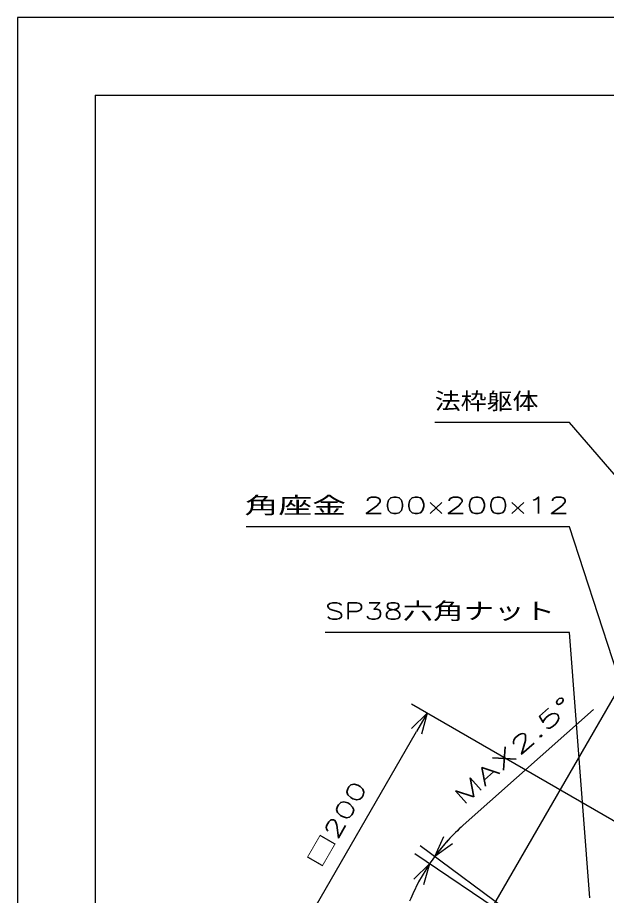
# Model space of a CAD drawing. Units: millimetres, scale not verified. Extents: x -55 to 1935, y -55 to 1395.
# Drawn here: x -55 to 363, y 773 to 1395 of the extents above; entities that cross this region are included whole.
import ezdxf
from ezdxf.enums import TextEntityAlignment as Align

# ---------------------------------------------------------------- set-up
doc = ezdxf.new("R2010")
doc.units = ezdxf.units.MM
for name, color, linetype, lineweight in [('1 外形線', 7, 'Continuous', 25), ('6 寸法線', 4, 'Continuous', 25), ('7 枠・タイトル', 7, 'Continuous', 25)]:
    doc.layers.add(name, color=color, linetype=linetype, lineweight=lineweight)
doc.styles.add('simplex.shx', font='')
doc.styles.get('simplex.shx').set_extended_font_data('simplex.shx')

msp = doc.modelspace()

# ---------------------------------------------------------------- linework, layer by layer
at = {"layer": '1 外形線'}
msp.add_line((42.966, 350.74), (608.25, 1329.84), dxfattribs=at)
at = {"layer": '6 寸法線'}
for p, q in [((336.333, 1107.84), (240.799, 1107.84)), ((444.067, 983.055), (336.333, 1107.84)), ((336.333, 1033.982), (107.009, 1033.982)), ((407.798, 813.939), (336.333, 1033.982)), ((336.333, 959.044), (163.085, 959.044)), ((350.725, 770.932), (336.333, 959.044)), ((394.937, 809.772), (224.336, 908.269)), ((261.016, 822.39), (353.373, 904.502)), ((224.354, 890.938), (235.334, 901.919)), ((235.334, 901.919), (227.834, 888.928)), ((235.334, 901.919), (231.315, 886.919)), ((142.834, 741.704), (227.834, 888.928)), ((240.775, 800.247), (247.206, 814.382)), ((240.775, 800.247), (250.309, 811.828)), ((253.412, 809.273), (240.775, 800.247)), ((335.712, 729.998), (230.566, 807.801)), ((294.656, 756.266), (226.591, 802.176)), ((225.941, 784.294), (237.12, 795.074)), ((237.12, 795.074), (229.385, 782.222)), ((237.12, 795.074), (232.829, 780.15))]:
    msp.add_line(p, q, dxfattribs=at)
for start, end in [(131.63921, 143.5), (131.6551, 137.57755), (143.5, 146), (151.92245, 157.8449)]:
    msp.add_arc((357.479, 713.891), 145.18, start, end, dxfattribs=at)
at = {"layer": '7 枠・タイトル'}
for p, q in [((1935, 1395), (-55, 1395)), ((-55, 1395), (-55, -55)), ((0, 1340), (1880, 1340)), ((0, 1340), (0, 0))]:
    msp.add_line(p, q, dxfattribs=at)

# ---------------------------------------------------------------- texts
at = {"layer": '6 寸法線', "style": 'simplex.shx'}
for s, width, p in [('法枠躯体', 1.15, (240.799, 1113.707)), ('角座金 200x200x12', 1.5, (105.942, 1039.849)), ('SP38六角ナット', 1.35, (163.085, 964.91))]:
    msp.add_text(s, height=11.73, dxfattribs=dict(at, width=width)).set_placement(p, align=Align.BOTTOM_LEFT)
for s, rotation, width, p in [('MAX2.5°', 41.639, 1.7, (296.564, 875.403)), ('□200', 60, 1.45, (171.478, 823.316))]:
    msp.add_text(s, height=11.73, rotation=rotation, dxfattribs=dict(at, width=width)).set_placement(p, align=Align.MIDDLE_CENTER)

doc.saveas('drawing.dxf')
